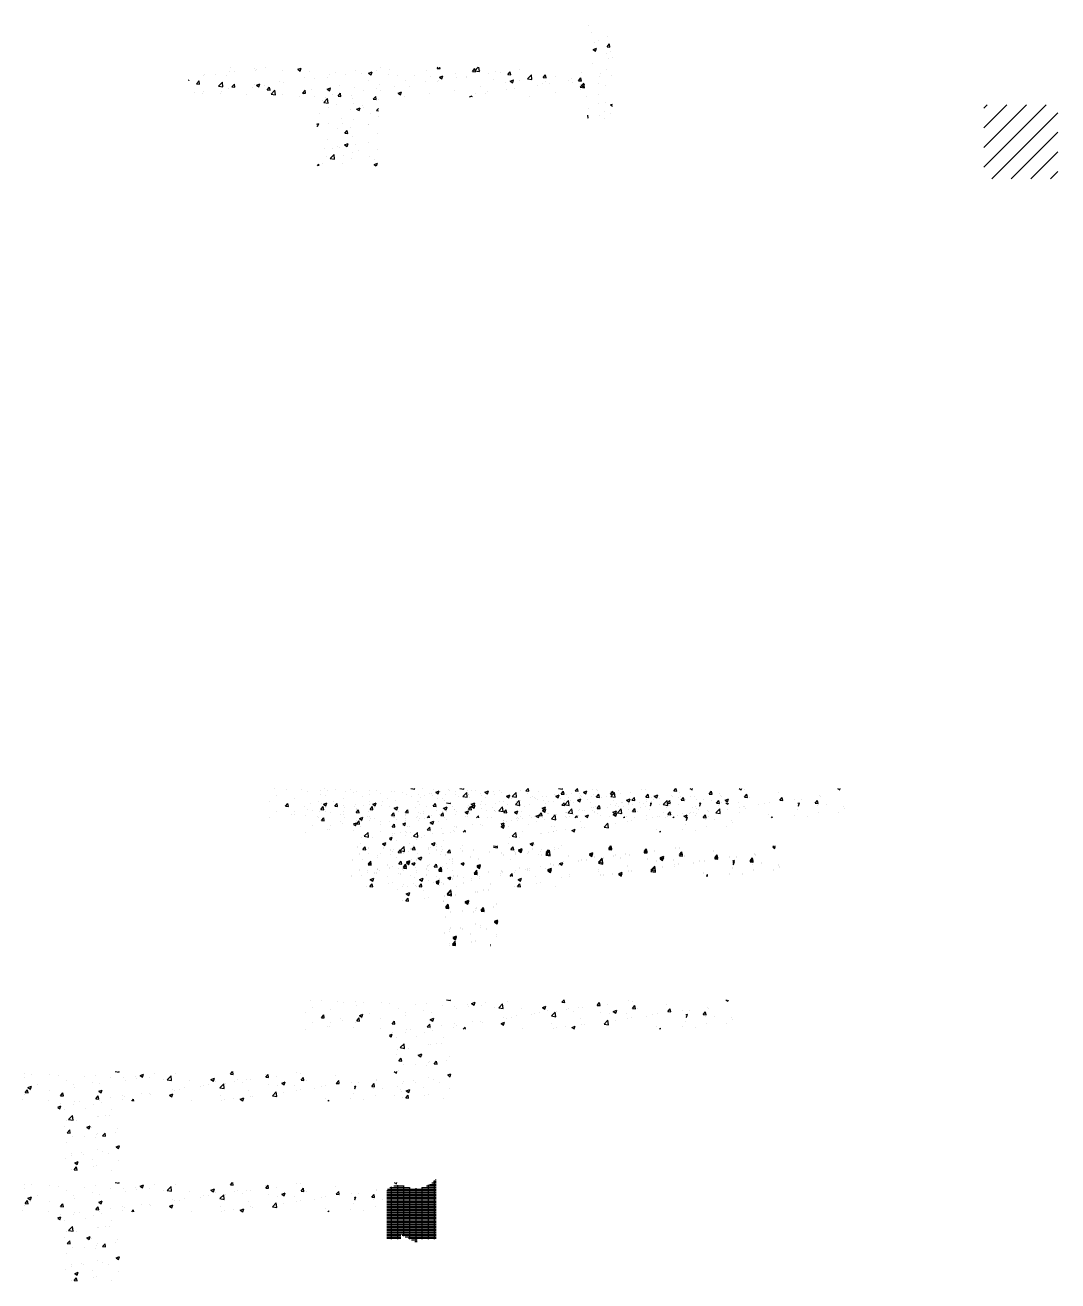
# Paper-space layout 'Layout1' of a CAD drawing. Extents: x -48985 to 14169573, y -18818 to 9731621.
# Drawn here: x 15736 to 36697, y 17669 to 43166 of the extents above; entities that cross this region are included whole.
import ezdxf

# ---------------------------------------------------------------- set-up
doc = ezdxf.new("R2010")
doc.units = 0
doc.header["$LTSCALE"] = 1000
doc.linetypes.add('CENTER', pattern=[0])
doc.linetypes.add('HIDDEN2', pattern=[0])
doc.layers.get('0').update_dxf_attribs({"linetype": 'CONTINUOUS'})
doc.layers.add('AS', color=4, linetype='CENTER')
doc.layers.add('DIM', color=2, linetype='CONTINUOUS')

# ---------------------------------------------------------------- blocks, each defined once
blk = doc.blocks.new('*X')
at = {"color": 0}
for p, q in [((76513, 38855), (76513, 38855)), ((76575, 38712), (76575, 38712)), ((76897, 38621), (76897, 38621)), ((76629, 38511), (76629, 38511)), ((76717, 38540), (76717, 38540)), ((76890, 38416), (76938, 38474)), ((76890, 38416), (76950, 38411)), ((76950, 38411), (76938, 38474)), ((76606, 38362), (76676, 38389)), ((76606, 38362), (76656, 38329)), ((76656, 38329), (76676, 38389)), ((76885, 38288), (76885, 38288)), ((76956, 38320), (76956, 38320)), ((76914, 38178), (76914, 38178)), ((76997, 38200), (76997, 38200)), ((69220, 37907), (69220, 37907)), ((69242, 37986), (69242, 37986)), ((69328, 37909), (69328, 37909)), ((69739, 37982), (69739, 37982)), ((69760, 37935), (69760, 37935)), ((69775, 37963), (69775, 37963)), ((69959, 37993), (69959, 37993)), ((70309, 37941), (70309, 37941)), ((70614, 37958), (70684, 37984)), ((70614, 37958), (70664, 37924)), ((70664, 37924), (70684, 37984)), ((70843, 37918), (70843, 37918)), ((71778, 37929), (71778, 37929)), ((72218, 37930), (72218, 37930)), ((72283, 37993), (72283, 37993)), ((72468, 37963), (72468, 37963)), ((73217, 37939), (73217, 37939)), ((73443, 37978), (73461, 38000)), ((73443, 37978), (73502, 37973)), ((73502, 37972), (73497, 38000)), ((74160, 37915), (74208, 37972)), ((74160, 37915), (74220, 37910)), ((74220, 37910), (74208, 37972)), ((74210, 37930), (74277, 38000)), ((74210, 37930), (74299, 37916)), ((74299, 37916), (74289, 38000)), ((74329, 37944), (74329, 37944)), ((74623, 37920), (74623, 37920)), ((74877, 37852), (74925, 37910)), ((74937, 37847), (74925, 37910)), ((75105, 37950), (75105, 37950)), ((76591, 38067), (76591, 38067)), ((76873, 37955), (76873, 37955)), ((68399, 37739), (68407, 37742)), ((68404, 37733), (68407, 37742)), ((68699, 37827), (68699, 37827)), ((68715, 37843), (68715, 37843)), ((68949, 37860), (68949, 37860)), ((69176, 37835), (69176, 37835)), ((70746, 37783), (70746, 37783)), ((70957, 37764), (70957, 37764)), ((71207, 37797), (71207, 37797)), ((71265, 37858), (71265, 37858)), ((71377, 37896), (71377, 37896)), ((71586, 37847), (71586, 37847)), ((71911, 37873), (71911, 37873)), ((72051, 37877), (72121, 37904)), ((72051, 37877), (72101, 37844)), ((72051, 37739), (72051, 37739)), ((72101, 37844), (72121, 37904)), ((72445, 37850), (72445, 37850)), ((72634, 37839), (72634, 37839)), ((72978, 37828), (72978, 37828)), ((73304, 37805), (73304, 37805)), ((73488, 37797), (73558, 37824)), ((73488, 37797), (73538, 37764)), ((73512, 37805), (73512, 37805)), ((73538, 37764), (73558, 37824)), ((73809, 37869), (73809, 37869)), ((73844, 37784), (73844, 37784)), ((74040, 37820), (74040, 37820)), ((74046, 37783), (74046, 37783)), ((74476, 37868), (74476, 37868)), ((74580, 37760), (74580, 37760)), ((74726, 37901), (74726, 37901)), ((74877, 37852), (74937, 37847)), ((74925, 37717), (74995, 37744)), ((74975, 37684), (74995, 37744)), ((75114, 37738), (75114, 37738)), ((75277, 37765), (75355, 37846)), ((75277, 37765), (75366, 37751)), ((75335, 37746), (75335, 37746)), ((75366, 37751), (75355, 37846)), ((75594, 37790), (75643, 37847)), ((75594, 37790), (75654, 37784)), ((75654, 37784), (75643, 37847)), ((75854, 37821), (75854, 37821)), ((76172, 37770), (76172, 37770)), ((76312, 37727), (76360, 37784)), ((76371, 37721), (76360, 37784)), ((76368, 37891), (76368, 37891)), ((76734, 37805), (76734, 37805)), ((76755, 37870), (76755, 37870)), ((76984, 37838), (76984, 37838)), ((68561, 37665), (68609, 37722)), ((68561, 37665), (68620, 37660)), ((68593, 37735), (68593, 37735)), ((68620, 37660), (68609, 37722)), ((69006, 37618), (69084, 37699)), ((69006, 37618), (69095, 37604)), ((69095, 37604), (69084, 37699)), ((69208, 37574), (69208, 37574)), ((69278, 37602), (69326, 37660)), ((69278, 37602), (69338, 37597)), ((69338, 37597), (69326, 37660)), ((69696, 37598), (69696, 37598)), ((69727, 37649), (69727, 37649)), ((69774, 37635), (69844, 37662)), ((69774, 37635), (69823, 37601)), ((69823, 37601), (69844, 37662)), ((69947, 37631), (69947, 37631)), ((69995, 37539), (70043, 37597)), ((70055, 37534), (70043, 37597)), ((70240, 37719), (70240, 37719)), ((70325, 37681), (70325, 37681)), ((71211, 37555), (71281, 37582)), ((71261, 37521), (71281, 37582)), ((71468, 37639), (71468, 37639)), ((71766, 37596), (71766, 37596)), ((72205, 37569), (72205, 37569)), ((72271, 37660), (72271, 37660)), ((72584, 37619), (72584, 37619)), ((72791, 37735), (72791, 37735)), ((72874, 37619), (72874, 37619)), ((73215, 37702), (73215, 37702)), ((73457, 37719), (73457, 37719)), ((73466, 37735), (73466, 37735)), ((74316, 37611), (74316, 37611)), ((74830, 37682), (74830, 37682)), ((74925, 37717), (74975, 37684)), ((75005, 37570), (75005, 37570)), ((75473, 37639), (75473, 37639)), ((75589, 37670), (75589, 37670)), ((75647, 37715), (75647, 37715)), ((75724, 37672), (75724, 37672)), ((76102, 37722), (76102, 37722)), ((76181, 37693), (76181, 37693)), ((76312, 37727), (76371, 37722)), ((76344, 37599), (76422, 37680)), ((76344, 37599), (76433, 37585)), ((76362, 37637), (76432, 37664)), ((76362, 37637), (76412, 37604)), ((76412, 37604), (76432, 37664)), ((76433, 37585), (76422, 37680)), ((76715, 37670), (76715, 37670)), ((76861, 37622), (76861, 37622)), ((68513, 37497), (68513, 37497)), ((68686, 37465), (68686, 37465)), ((68703, 37510), (68703, 37510)), ((69047, 37475), (69047, 37475)), ((69065, 37515), (69065, 37515)), ((69581, 37452), (69581, 37452)), ((69995, 37539), (70055, 37534)), ((70073, 37453), (70151, 37534)), ((70073, 37453), (70162, 37439)), ((70114, 37430), (70114, 37430)), ((70162, 37439), (70151, 37534)), ((70302, 37439), (70302, 37439)), ((70648, 37407), (70648, 37407)), ((70712, 37477), (70761, 37534)), ((70712, 37477), (70772, 37471)), ((70733, 37450), (70733, 37450)), ((70772, 37471), (70761, 37534)), ((70885, 37539), (70885, 37539)), ((70944, 37403), (70944, 37403)), ((71211, 37555), (71261, 37521)), ((71253, 37525), (71253, 37525)), ((71323, 37453), (71323, 37453)), ((71430, 37414), (71478, 37471)), ((71430, 37414), (71489, 37409)), ((71489, 37409), (71478, 37471)), ((71707, 37419), (71707, 37419)), ((71955, 37536), (71955, 37536)), ((72147, 37351), (72195, 37409)), ((72207, 37346), (72195, 37408)), ((72291, 37519), (72291, 37519)), ((72648, 37475), (72718, 37502)), ((72648, 37475), (72698, 37441)), ((72698, 37441), (72718, 37502)), ((72779, 37402), (72779, 37402)), ((73292, 37472), (73292, 37472)), ((73797, 37536), (73797, 37536)), ((74099, 37400), (74155, 37422)), ((74148, 37400), (74155, 37422)), ((74213, 37473), (74213, 37473)), ((74422, 37470), (74422, 37470)), ((74463, 37506), (74463, 37506)), ((74842, 37556), (74842, 37556)), ((75323, 37413), (75323, 37413)), ((75842, 37488), (75842, 37488)), ((76356, 37558), (76356, 37558)), ((76471, 37411), (76471, 37411)), ((76721, 37444), (76721, 37444)), ((71124, 37319), (71124, 37319)), ((71140, 37287), (71218, 37368)), ((71140, 37287), (71229, 37273)), ((71182, 37385), (71182, 37385)), ((71229, 37273), (71218, 37368)), ((71393, 37250), (71393, 37250)), ((71716, 37362), (71716, 37362)), ((71754, 37263), (71754, 37263)), ((71927, 37228), (71927, 37228)), ((72147, 37351), (72207, 37346)), ((72250, 37339), (72250, 37339)), ((76714, 37273), (76714, 37273)), ((76849, 37289), (76849, 37289)), ((76959, 37235), (77000, 37250)), ((76959, 37235), (77000, 37207)), ((71060, 37058), (71060, 37058)), ((71241, 37192), (71241, 37192)), ((71692, 37141), (71692, 37141)), ((71808, 37152), (71878, 37179)), ((71808, 37152), (71857, 37119)), ((71858, 37119), (71878, 37179)), ((71942, 37174), (71942, 37174)), ((72089, 37069), (72089, 37069)), ((72208, 37122), (72250, 37166)), ((72208, 37122), (72250, 37115)), ((76520, 37159), (76520, 37159)), ((76837, 37099), (76837, 37099)), ((71506, 36969), (71506, 36969)), ((71742, 36930), (71742, 36930)), ((72247, 36994), (72247, 36994)), ((76510, 36969), (76500, 37024)), ((76500, 36970), (76510, 36969)), ((76731, 37025), (76731, 37025)), ((76836, 36956), (76836, 36956)), ((76953, 37054), (76953, 37054)), ((71000, 36842), (71038, 36857)), ((71000, 36808), (71017, 36796)), ((71017, 36796), (71038, 36857)), ((71228, 36860), (71228, 36860)), ((71428, 36747), (71428, 36747)), ((71517, 36854), (71517, 36854)), ((71568, 36662), (71617, 36719)), ((71628, 36656), (71617, 36719)), ((71679, 36780), (71679, 36780)), ((72051, 36831), (72051, 36831)), ((72058, 36830), (72058, 36830)), ((71568, 36662), (71628, 36656)), ((71730, 36597), (71730, 36597)), ((72235, 36661), (72235, 36661)), ((71216, 36527), (71216, 36527)), ((71416, 36385), (71416, 36385)), ((71564, 36427), (71634, 36454)), ((71564, 36427), (71614, 36394)), ((71614, 36394), (71634, 36454)), ((71794, 36435), (71794, 36435)), ((72048, 36473), (72048, 36473)), ((71165, 36352), (71165, 36352)), ((71273, 36147), (71351, 36229)), ((71322, 36343), (71322, 36343)), ((71362, 36134), (71351, 36229)), ((71465, 36372), (71465, 36372)), ((71533, 36208), (71533, 36208)), ((71718, 36264), (71718, 36264)), ((71856, 36320), (71856, 36320)), ((72223, 36328), (72223, 36328)), ((71121, 36053), (71121, 36053)), ((71204, 36194), (71204, 36194)), ((71273, 36147), (71362, 36134)), ((71531, 36041), (71531, 36041)), ((71705, 36153), (71705, 36153)), ((72067, 36186), (72067, 36186)), ((72161, 36025), (72231, 36051)), ((72163, 36124), (72163, 36124)), ((72214, 36000), (72231, 36051)), ((71013, 36000), (71038, 36030)), ((71043, 36000), (71038, 36030)), ((72161, 36025), (72198, 36000)), ((7125, 34639), (7125, 35703)), ((7172, 35719), (7385, 35719)), ((7250, 34639), (7250, 35732)), ((7375, 34701), (7375, 35721)), ((7832, 35719), (8034, 35719)), ((7875, 34639), (7875, 35739)), ((7894, 35750), (8034, 35750)), ((7941, 35781), (8034, 35781)), ((7979, 35812), (8034, 35812)), ((8000, 34639), (8000, 35832)), ((8012, 35844), (8034, 35844)), ((7030, 35625), (8034, 35625)), ((7030, 35594), (8034, 35594)), ((7030, 35562), (8034, 35562)), ((7030, 35531), (8034, 35531)), ((7041, 35656), (8034, 35656)), ((7092, 35688), (7487, 35688)), ((7500, 34641), (7500, 35685)), ((7625, 34581), (7625, 35673)), ((7738, 35688), (8034, 35688)), ((7750, 34639), (7750, 35691)), ((7030, 35500), (8034, 35500)), ((7030, 35469), (8034, 35469)), ((7030, 35438), (8034, 35438)), ((7030, 35406), (8034, 35406)), ((7030, 35375), (8034, 35375)), ((7030, 35344), (8034, 35344)), ((7030, 35312), (8034, 35312)), ((7030, 35281), (8034, 35281)), ((7030, 35250), (8034, 35250)), ((7030, 35219), (8034, 35219)), ((7030, 35188), (8034, 35188)), ((7030, 35156), (8034, 35156)), ((7030, 35125), (8034, 35125)), ((7030, 35094), (8034, 35094)), ((7030, 35062), (8034, 35062)), ((7030, 35031), (8034, 35031)), ((7030, 35000), (8034, 35000)), ((7030, 34969), (8034, 34969)), ((7030, 34938), (8034, 34938)), ((7030, 34906), (8034, 34906)), ((7030, 34875), (8034, 34875)), ((7030, 34844), (8034, 34844)), ((7030, 34812), (8034, 34812)), ((7030, 34781), (8034, 34781)), ((7030, 34750), (8034, 34750)), ((7030, 34719), (7317, 34719)), ((7030, 34688), (7317, 34688)), ((7338, 34719), (8034, 34719)), ((7403, 34688), (8034, 34688)), ((7030, 34656), (7317, 34656)), ((7468, 34656), (8034, 34656)), ((7534, 34625), (7647, 34625)), ((7599, 34594), (7647, 34594)), ((22485, 26494), (22485, 26494)), ((22521, 26350), (22521, 26350)), ((22714, 26478), (22714, 26478)), ((23019, 26472), (23019, 26472)), ((23152, 26434), (23152, 26434)), ((23403, 26467), (23403, 26467)), ((23407, 26373), (23407, 26373)), ((23553, 26449), (23553, 26449)), ((23920, 26444), (23920, 26444)), ((24087, 26426), (24087, 26426)), ((24621, 26404), (24621, 26404)), ((24845, 26428), (24845, 26428)), ((25155, 26381), (25155, 26381)), ((25244, 26500), (25325, 26487)), ((25325, 26487), (25323, 26500)), ((25410, 26371), (25410, 26371)), ((25661, 26404), (25661, 26404)), ((25688, 26359), (25688, 26359)), ((25751, 26422), (25821, 26449)), ((25751, 26422), (25801, 26389)), ((25801, 26389), (25821, 26449)), ((25951, 26384), (25951, 26384)), ((26040, 26454), (26040, 26454)), ((26303, 26336), (26381, 26417)), ((26392, 26322), (26381, 26417)), ((26470, 26459), (26470, 26459)), ((27188, 26342), (27258, 26369)), ((27238, 26308), (27258, 26369)), ((27583, 26449), (27626, 26500)), ((27583, 26449), (27642, 26444)), ((27642, 26444), (27632, 26500)), ((28298, 26391), (28298, 26391)), ((28300, 26386), (28348, 26444)), ((28300, 26386), (28360, 26381)), ((28303, 26432), (28303, 26432)), ((28360, 26381), (28348, 26444)), ((28510, 26406), (28510, 26406)), ((28929, 26475), (28929, 26475)), ((29015, 26470), (29015, 26470)), ((29017, 26323), (29065, 26381)), ((29077, 26318), (29065, 26381)), ((29709, 26413), (29709, 26413)), ((30909, 26500), (30953, 26471)), ((30953, 26471), (30962, 26500)), ((22382, 26234), (22382, 26234)), ((22701, 26136), (22749, 26193)), ((22760, 26131), (22749, 26193)), ((22887, 26298), (22887, 26298)), ((23474, 26180), (23544, 26207)), ((23474, 26180), (23524, 26146)), ((23524, 26146), (23544, 26207)), ((23679, 26228), (23679, 26228)), ((24262, 26328), (24262, 26328)), ((24400, 26238), (24400, 26238)), ((24779, 26288), (24779, 26288)), ((24932, 26250), (24932, 26250)), ((25446, 26320), (25446, 26320)), ((26222, 26336), (26222, 26336)), ((26303, 26336), (26392, 26322)), ((26756, 26314), (26756, 26314)), ((26972, 26197), (26972, 26197)), ((27037, 26226), (27037, 26226)), ((27137, 26232), (27137, 26232)), ((27188, 26342), (27238, 26308)), ((27290, 26291), (27290, 26291)), ((27370, 26170), (27448, 26251)), ((27459, 26156), (27448, 26251)), ((27477, 26261), (27477, 26261)), ((27669, 26309), (27669, 26309)), ((27720, 26332), (27720, 26332)), ((27824, 26269), (27824, 26269)), ((27919, 26342), (27919, 26342)), ((27996, 26336), (27996, 26336)), ((28358, 26246), (28358, 26246)), ((28543, 26213), (28543, 26213)), ((28626, 26262), (28696, 26289)), ((28626, 26262), (28675, 26228)), ((28675, 26228), (28696, 26289)), ((28891, 26223), (28891, 26223)), ((29017, 26323), (29077, 26318)), ((29126, 26313), (29126, 26313)), ((29425, 26201), (29425, 26201)), ((29522, 26212), (29522, 26212)), ((29734, 26261), (29783, 26318)), ((29734, 26261), (29794, 26255)), ((29794, 26255), (29783, 26318)), ((30035, 26283), (30035, 26283)), ((30101, 26197), (30133, 26209)), ((30112, 26148), (30133, 26209)), ((30177, 26279), (30177, 26279)), ((30452, 26198), (30500, 26255)), ((30452, 26198), (30511, 26193)), ((30511, 26193), (30500, 26255)), ((30540, 26347), (30540, 26347)), ((30556, 26329), (30556, 26329)), ((22513, 26028), (22513, 26028)), ((22701, 26136), (22760, 26131)), ((22889, 26039), (22889, 26039)), ((23096, 26128), (23096, 26128)), ((23140, 26072), (23140, 26072)), ((23395, 26040), (23395, 26040)), ((23418, 26073), (23466, 26131)), ((23418, 26073), (23478, 26068)), ((23478, 26068), (23466, 26131)), ((23518, 26122), (23518, 26122)), ((23908, 26111), (23908, 26111)), ((24135, 26010), (24183, 26068)), ((24135, 26010), (24195, 26005)), ((24195, 26005), (24183, 26068)), ((24413, 26175), (24413, 26175)), ((24911, 26100), (24981, 26126)), ((24911, 26100), (24961, 26066)), ((24961, 26066), (24981, 26126)), ((25398, 26010), (25398, 26010)), ((25776, 26060), (25776, 26060)), ((25939, 26051), (25939, 26051)), ((25971, 26032), (25971, 26032)), ((26348, 26019), (26418, 26046)), ((26348, 26019), (26398, 25986)), ((26398, 25986), (26418, 26046)), ((26408, 26143), (26408, 26143)), ((26458, 26126), (26458, 26126)), ((26554, 26132), (26554, 26132)), ((26658, 26176), (26658, 26176)), ((27370, 26170), (27459, 26156)), ((27376, 26012), (27376, 26012)), ((27960, 26112), (27960, 26112)), ((28438, 26005), (28515, 26086)), ((28497, 26073), (28497, 26073)), ((28527, 25991), (28516, 26086)), ((28666, 26080), (28666, 26080)), ((28917, 26113), (28917, 26113)), ((29003, 26137), (29003, 26137)), ((29295, 26163), (29295, 26163)), ((30091, 26063), (30091, 26063)), ((30101, 26156), (30112, 26148)), ((30493, 26156), (30493, 26156)), ((30528, 26014), (30528, 26014)), ((30674, 26163), (30674, 26163)), ((30924, 26018), (30924, 26018)), ((31027, 26133), (31027, 26133)), ((31048, 26089), (31048, 26089)), ((22370, 25901), (22370, 25901)), ((22825, 25961), (22825, 25961)), ((22875, 25965), (22875, 25965)), ((23358, 25938), (23358, 25938)), ((23892, 25915), (23892, 25915)), ((24137, 25844), (24137, 25844)), ((24401, 25842), (24401, 25842)), ((24426, 25893), (24426, 25893)), ((24516, 25894), (24516, 25894)), ((24852, 25948), (24901, 26005)), ((24852, 25948), (24912, 25942)), ((24912, 25942), (24901, 26005)), ((24920, 25917), (24920, 25917)), ((24960, 25870), (24960, 25870)), ((25147, 25977), (25147, 25977)), ((25387, 25932), (25387, 25932)), ((25434, 25987), (25434, 25987)), ((25582, 25900), (25618, 25942)), ((25626, 25900), (25618, 25942)), ((26793, 25912), (26793, 25912)), ((27406, 25914), (27406, 25914)), ((27465, 25928), (27465, 25928)), ((27656, 25947), (27656, 25947)), ((27785, 25939), (27855, 25966)), ((27785, 25939), (27835, 25906)), ((27835, 25906), (27855, 25966)), ((27984, 26003), (27984, 26003)), ((28035, 25997), (28035, 25997)), ((28438, 26005), (28527, 25991)), ((29508, 25963), (29508, 25963)), ((29563, 25900), (29583, 25920)), ((29585, 25900), (29583, 25920)), ((30023, 25950), (30023, 25950)), ((30293, 25935), (30293, 25935)), ((24081, 25781), (24141, 25804)), ((24081, 25770), (24121, 25744)), ((24103, 25781), (24103, 25781)), ((24121, 25743), (24141, 25804)), ((24221, 25731), (24221, 25731)), ((24637, 25759), (24637, 25759)), ((24804, 25831), (24804, 25831)), ((25171, 25736), (25171, 25736)), ((24253, 25499), (24253, 25499)), ((24301, 25527), (24379, 25608)), ((24301, 25527), (24390, 25513)), ((24390, 25513), (24379, 25608)), ((24389, 25509), (24389, 25509)), ((24461, 25512), (24461, 25512)), ((24884, 25582), (24884, 25582)), ((24908, 25584), (24908, 25584)), ((25044, 25612), (25044, 25612)), ((25135, 25615), (25135, 25615)), ((24227, 25385), (24227, 25385)), ((24668, 25374), (24738, 25401)), ((24668, 25374), (24718, 25341)), ((24718, 25341), (24738, 25401)), ((24761, 25362), (24761, 25362)), ((25295, 25340), (25295, 25340)), ((24274, 25258), (24322, 25316)), ((24274, 25258), (24334, 25253)), ((24334, 25253), (24322, 25316)), ((24377, 25176), (24377, 25176)), ((24621, 25188), (24621, 25188)), ((24842, 25162), (24842, 25162)), ((24872, 25221), (24872, 25221)), ((24896, 25251), (24896, 25251)), ((24991, 25196), (25039, 25253)), ((24991, 25196), (25051, 25190)), ((25051, 25190), (25039, 25253)), ((25250, 25271), (25250, 25271)), ((24259, 25062), (24259, 25062)), ((25265, 24972), (25331, 24997)), ((25314, 24938), (25331, 24989)), ((24364, 24843), (24364, 24843)), ((24566, 24851), (24566, 24851)), ((24609, 24826), (24609, 24826)), ((24884, 24918), (24884, 24918)), ((24987, 24876), (24987, 24876)), ((25100, 24829), (25100, 24829)), ((25265, 24972), (25314, 24938)), ((24243, 24739), (24243, 24739)), ((24358, 24793), (24358, 24793)), ((24424, 24649), (24494, 24676)), ((24424, 24649), (24474, 24616)), ((24474, 24616), (24494, 24676)), ((24777, 24717), (24777, 24717)), ((25311, 24694), (25311, 24694)), ((24352, 24510), (24352, 24510)), ((24413, 24506), (24461, 24564)), ((24413, 24506), (24472, 24501)), ((24472, 24501), (24461, 24564)), ((24801, 24565), (24801, 24565)), ((24872, 24585), (24872, 24585)), ((25177, 24500), (25178, 24501)), ((25178, 24500), (25178, 24501)), ((23831, 14285), (24671, 15125)), ((23831, 14551), (24406, 15125)), ((23831, 14816), (24141, 15125)), ((23831, 15081), (23875, 15125)), ((23936, 14125), (24831, 15020)), ((24201, 14125), (24831, 14755)), ((24466, 14125), (24831, 14490)), ((24732, 14125), (24831, 14225))]:
    blk.add_line(p, q, dxfattribs=at)

psp = doc.layouts.get("Layout1")

# ---------------------------------------------------------------- block references
at = {"color": 0}
for p in [(-49344, 4310), (-1682, 1168), (-682, 1168), (1318, 1168), (1318, 1168), (-953, 877), (0, 0), (0, 0), (0, 0), (0, 0), (0, -23), (-953, -3123), (-7682, -4582), (-7682, -6832), (-7682, -6832), (16047, -16123)]:
    psp.add_blockref('*X', p, dxfattribs=at)
at = {"layer": 'AS', "color": 0, "linetype": 'HIDDEN2'}
psp.add_blockref('*X', (0, 0), dxfattribs=at)
at = {"layer": 'DIM', "color": 0, "xscale": 1.5, "yscale": 1.5, "zscale": 1.5}
psp.add_blockref('*X', (-550, 18857), dxfattribs=at)

doc.saveas('drawing.dxf')
